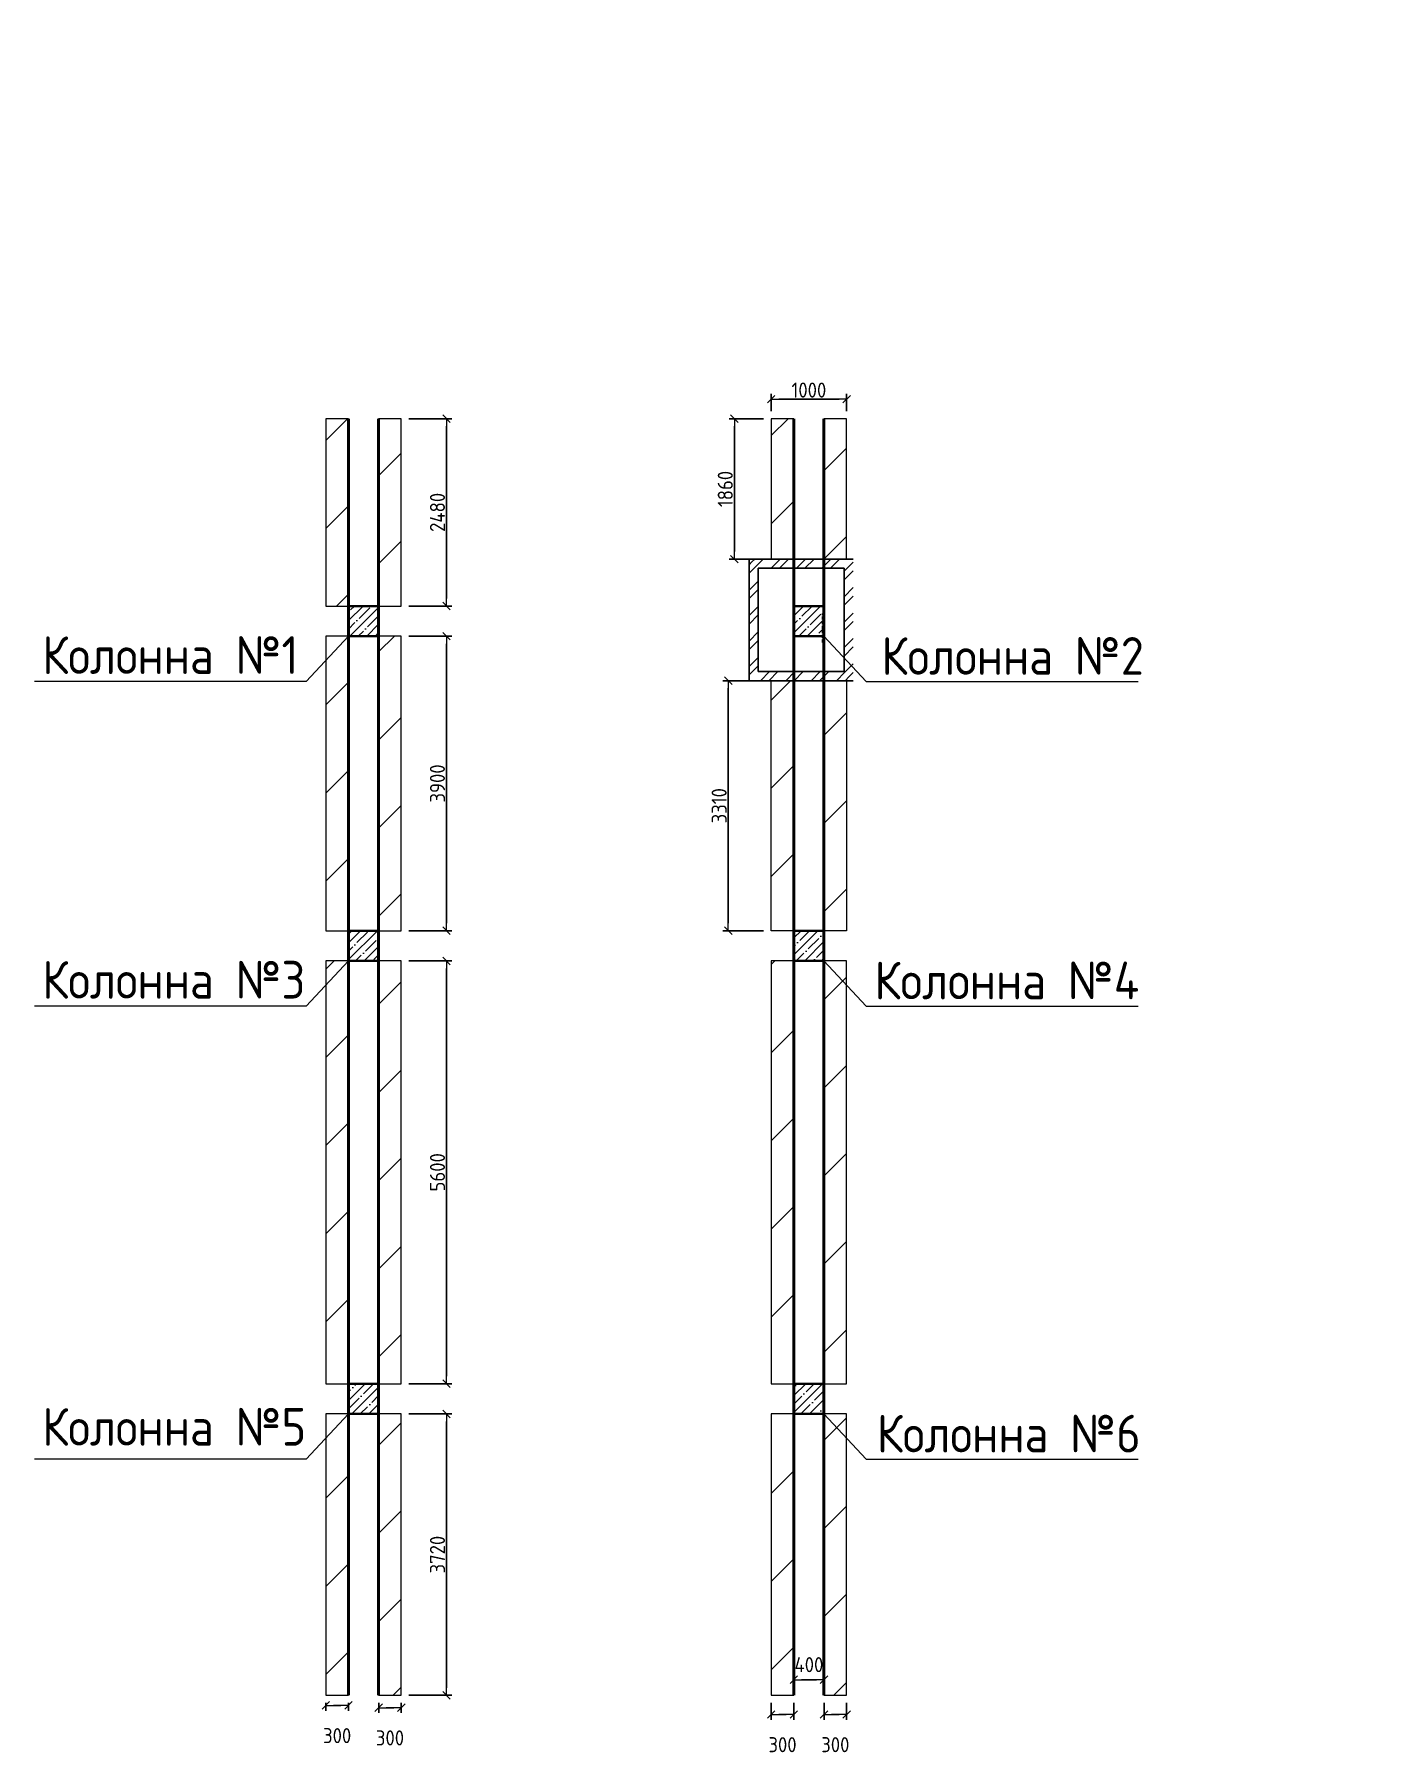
# Model space of a CAD drawing. Header units: millimetres. Extents: x 470010 to 1231400, y -134005 to 421770.
# Drawn here: x 470010 to 487673, y -26851 to -4070 of the extents above; entities that cross this region are included whole.
import ezdxf

# ---------------------------------------------------------------- set-up
doc = ezdxf.new("R2010")
doc.units = ezdxf.units.MM
doc.linetypes.add('HIDDEN2', pattern=[4.7625, 3.175, -1.5875])
doc.layers.get('Defpoints').update_dxf_attribs({"color": 140})
for name, color, linetype, lineweight in [('АР_Колонны', 70, 'Continuous', 30), ('АР_Стены ЖБ', 7, 'Continuous', 35), ('АР_Стены кирпич', 32, 'Continuous', 20), ('АР_Стены ПЕНОблок', 52, 'Continuous', 20), ('АР_Штриховка', 8, 'Continuous', 0), ('основной', 250, 'Continuous', 15), ('осново', 7, 'Continuous', 30), ('Потолок штриховка', 200, 'Continuous', 15), ('Размеры', 7, 'Continuous', 15)]:
    doc.layers.add(name, color=color, linetype=linetype, lineweight=lineweight)
doc.layers.add('КР_Балки-0.5', color=60, linetype='Continuous', lineweight=50, plot=False)
doc.styles.add('СПДС', font='isocpeur.ttf', dxfattribs={"width": 0.9})
doc.dimstyles.new('Размера А3', dxfattribs={"dimtxt": 200, "dimasz": 100, "dimexe": 70, "dimexo": 100, "dimgap": 20, "dimtad": 1, "dimdec": 0, "dimrnd": 10, "dimzin": 0, "dimdsep": 46, "dimtxsty": 'СПДС', "dimblk": 'ARROWHEAD_6', "dimcen": 1, "dimclrd": 256, "dimclre": 256, "dimclrt": 256, "dimazin": 0, "dimtfac": 1, "dimtdec": 0, "dimtmove": 2, "dimatfit": 3, "dimfxl": 1, "dimtolj": 1, "dimtzin": 0, "dimarcsym": 0})
pattern_1 = [(45, (456049.42, -95140), (-168.3798, 168.3798), []), (45, (456161.68, -95140), (-168.3798, 168.3798), [])]
pattern_2 = [(45, (456070.6, -95040), (-112.2532, 112.2532), []), (45, (456182.85, -95040), (-112.2532, 112.2532), [198.4375, -39.6875, 0, -39.6875])]

# ---------------------------------------------------------------- blocks, each defined once
blk = doc.blocks.new('ARROWHEAD_6')
at = {"color": 0, "linetype": 'Continuous'}
for p, q in [((0, 0), (-1, 0)), ((-0.5, -0.5), (0.5, 0.5))]:
    blk.add_line(p, q, dxfattribs=at)
blk = doc.blocks.new('*D364')
at = {"layer": 'Defpoints', "color": 0, "transparency": 16777216}
for p in [(474871, -9160), (475470, -9160), (474871, -11640)]:
    blk.add_point(p, dxfattribs=at)
at = {"layer": 'Размеры', "lineweight": -2, "transparency": 16777216}
for p, q in [((474971, -9160), (475540, -9160)), ((475470, -11540), (475470, -9260)), ((474971, -11640), (475540, -11640))]:
    blk.add_line(p, q, dxfattribs=at)
at = {"layer": 'Размеры', "lineweight": -2, "transparency": 16777216, "xscale": 100, "yscale": 100, "zscale": 100}
for p, rotation in [((475470, -9160), 90), ((475470, -11640), 270)]:
    blk.add_blockref('ARROWHEAD_6', p, dxfattribs=dict(at, rotation=rotation))
at = {"layer": 'Размеры', "transparency": 16777216, "insert": (475350, -10400), "char_height": 200, "attachment_point": 5, "rotation": 90, "style": 'СПДС'}
blk.add_mtext('\\A1;2480', dxfattribs=at)
blk = doc.blocks.new('*D365')
at = {"layer": 'Defpoints', "color": 0, "transparency": 16777216}
for p in [(474871, -12040), (475470, -12040), (474871, -15940)]:
    blk.add_point(p, dxfattribs=at)
at = {"layer": 'Размеры', "lineweight": -2, "transparency": 16777216}
for p, q in [((474971, -12040), (475540, -12040)), ((475470, -15840), (475470, -12140)), ((474971, -15940), (475540, -15940))]:
    blk.add_line(p, q, dxfattribs=at)
at = {"layer": 'Размеры', "lineweight": -2, "transparency": 16777216, "xscale": 100, "yscale": 100, "zscale": 100}
for p, rotation in [((475470, -12040), 90), ((475470, -15940), 270)]:
    blk.add_blockref('ARROWHEAD_6', p, dxfattribs=dict(at, rotation=rotation))
at = {"layer": 'Размеры', "transparency": 16777216, "insert": (475350, -13990), "char_height": 200, "attachment_point": 5, "rotation": 90, "style": 'СПДС'}
blk.add_mtext('\\A1;3900', dxfattribs=at)
blk = doc.blocks.new('*D366')
at = {"layer": 'Defpoints', "color": 0, "transparency": 16777216}
for p in [(474871, -16340), (475470, -16340), (474871, -21940)]:
    blk.add_point(p, dxfattribs=at)
at = {"layer": 'Размеры', "lineweight": -2, "transparency": 16777216}
for p, q in [((474971, -16340), (475540, -16340)), ((475470, -21840), (475470, -16440)), ((474971, -21940), (475540, -21940))]:
    blk.add_line(p, q, dxfattribs=at)
at = {"layer": 'Размеры', "lineweight": -2, "transparency": 16777216, "xscale": 100, "yscale": 100, "zscale": 100}
for p, rotation in [((475470, -16340), 90), ((475470, -21940), 270)]:
    blk.add_blockref('ARROWHEAD_6', p, dxfattribs=dict(at, rotation=rotation))
at = {"layer": 'Размеры', "transparency": 16777216, "insert": (475350, -19140), "char_height": 200, "attachment_point": 5, "rotation": 90, "style": 'СПДС'}
blk.add_mtext('\\A1;5600', dxfattribs=at)
blk = doc.blocks.new('*D367')
at = {"layer": 'Defpoints', "color": 0, "transparency": 16777216}
for p in [(474871, -22340), (475470, -22340), (474871, -26065)]:
    blk.add_point(p, dxfattribs=at)
at = {"layer": 'Размеры', "lineweight": -2, "transparency": 16777216}
for p, q in [((474971, -22340), (475540, -22340)), ((475470, -25965), (475470, -22440)), ((474971, -26065), (475540, -26065))]:
    blk.add_line(p, q, dxfattribs=at)
at = {"layer": 'Размеры', "lineweight": -2, "transparency": 16777216, "xscale": 100, "yscale": 100, "zscale": 100}
for p, rotation in [((475470, -22340), 90), ((475470, -26065), 270)]:
    blk.add_blockref('ARROWHEAD_6', p, dxfattribs=dict(at, rotation=rotation))
at = {"layer": 'Размеры', "transparency": 16777216, "insert": (475350, -24203), "char_height": 200, "attachment_point": 5, "rotation": 90, "style": 'СПДС'}
blk.add_mtext('\\A1;3720', dxfattribs=at)
blk = doc.blocks.new('*D368')
at = {"layer": 'Defpoints', "color": 0, "transparency": 16777216}
for p in [(473871, -26065), (474171, -26065), (474171, -26200)]:
    blk.add_point(p, dxfattribs=at)
at = {"layer": 'Размеры', "lineweight": -2, "transparency": 16777216}
for p, q in [((473871, -26165), (473871, -26270)), ((474171, -26165), (474171, -26270)), ((473971, -26200), (474071, -26200))]:
    blk.add_line(p, q, dxfattribs=at)
at = {"layer": 'Размеры', "lineweight": -2, "transparency": 16777216, "xscale": 100, "yscale": 100, "zscale": 100, "rotation": 180}
blk.add_blockref('ARROWHEAD_6', (473871, -26200), dxfattribs=at)
at = {"layer": 'Размеры', "lineweight": -2, "transparency": 16777216, "xscale": 100, "yscale": 100, "zscale": 100}
blk.add_blockref('ARROWHEAD_6', (474171, -26200), dxfattribs=at)
at = {"layer": 'Размеры', "transparency": 16777216, "insert": (474021, -26600), "char_height": 200, "attachment_point": 5, "style": 'СПДС'}
blk.add_mtext('\\A1;300', dxfattribs=at)
blk = doc.blocks.new('*D369')
at = {"layer": 'Defpoints', "color": 0, "transparency": 16777216}
for p in [(474571, -26065), (474871, -26065), (474871, -26230)]:
    blk.add_point(p, dxfattribs=at)
at = {"layer": 'Размеры', "lineweight": -2, "transparency": 16777216}
for p, q in [((474571, -26165), (474571, -26300)), ((474871, -26165), (474871, -26300)), ((474671, -26230), (474771, -26230))]:
    blk.add_line(p, q, dxfattribs=at)
at = {"layer": 'Размеры', "lineweight": -2, "transparency": 16777216, "xscale": 100, "yscale": 100, "zscale": 100, "rotation": 180}
blk.add_blockref('ARROWHEAD_6', (474571, -26230), dxfattribs=at)
at = {"layer": 'Размеры', "lineweight": -2, "transparency": 16777216, "xscale": 100, "yscale": 100, "zscale": 100}
blk.add_blockref('ARROWHEAD_6', (474871, -26230), dxfattribs=at)
at = {"layer": 'Размеры', "transparency": 16777216, "insert": (474721, -26630), "char_height": 200, "attachment_point": 5, "style": 'СПДС'}
blk.add_mtext('\\A1;300', dxfattribs=at)
blk = doc.blocks.new('*D370')
at = {"layer": 'Defpoints', "color": 0, "transparency": 16777216}
for p in [(479771, -26065), (480071, -26065), (480071, -26320)]:
    blk.add_point(p, dxfattribs=at)
at = {"layer": 'Размеры', "lineweight": -2, "transparency": 16777216}
for p, q in [((479771, -26165), (479771, -26390)), ((480071, -26165), (480071, -26390)), ((479871, -26320), (479971, -26320))]:
    blk.add_line(p, q, dxfattribs=at)
at = {"layer": 'Размеры', "lineweight": -2, "transparency": 16777216, "xscale": 100, "yscale": 100, "zscale": 100, "rotation": 180}
blk.add_blockref('ARROWHEAD_6', (479771, -26320), dxfattribs=at)
at = {"layer": 'Размеры', "lineweight": -2, "transparency": 16777216, "xscale": 100, "yscale": 100, "zscale": 100}
blk.add_blockref('ARROWHEAD_6', (480071, -26320), dxfattribs=at)
at = {"layer": 'Размеры', "transparency": 16777216, "insert": (479921, -26720), "char_height": 200, "attachment_point": 5, "style": 'СПДС'}
blk.add_mtext('\\A1;300', dxfattribs=at)
blk = doc.blocks.new('*D371')
at = {"layer": 'Defpoints', "color": 0, "transparency": 16777216}
for p in [(480471, -25860), (480071, -26065), (480471, -26065)]:
    blk.add_point(p, dxfattribs=at)
at = {"layer": 'Размеры', "lineweight": -2, "transparency": 16777216}
for p, q in [((480071, -25965), (480071, -25790)), ((480171, -25860), (480371, -25860)), ((480471, -25965), (480471, -25790))]:
    blk.add_line(p, q, dxfattribs=at)
at = {"layer": 'Размеры', "lineweight": -2, "transparency": 16777216, "xscale": 100, "yscale": 100, "zscale": 100, "rotation": 180}
blk.add_blockref('ARROWHEAD_6', (480071, -25860), dxfattribs=at)
at = {"layer": 'Размеры', "lineweight": -2, "transparency": 16777216, "xscale": 100, "yscale": 100, "zscale": 100}
blk.add_blockref('ARROWHEAD_6', (480471, -25860), dxfattribs=at)
at = {"layer": 'Размеры', "transparency": 16777216, "insert": (480271, -25660), "char_height": 200, "attachment_point": 5, "style": 'СПДС'}
blk.add_mtext('\\A1;400', dxfattribs=at)
blk = doc.blocks.new('*D372')
at = {"layer": 'Defpoints', "color": 0, "transparency": 16777216}
for p in [(480471, -26065), (480771, -26065), (480771, -26320)]:
    blk.add_point(p, dxfattribs=at)
at = {"layer": 'Размеры', "lineweight": -2, "transparency": 16777216}
for p, q in [((480471, -26165), (480471, -26390)), ((480771, -26165), (480771, -26390)), ((480571, -26320), (480671, -26320))]:
    blk.add_line(p, q, dxfattribs=at)
at = {"layer": 'Размеры', "lineweight": -2, "transparency": 16777216, "xscale": 100, "yscale": 100, "zscale": 100, "rotation": 180}
blk.add_blockref('ARROWHEAD_6', (480471, -26320), dxfattribs=at)
at = {"layer": 'Размеры', "lineweight": -2, "transparency": 16777216, "xscale": 100, "yscale": 100, "zscale": 100}
blk.add_blockref('ARROWHEAD_6', (480771, -26320), dxfattribs=at)
at = {"layer": 'Размеры', "transparency": 16777216, "insert": (480621, -26720), "char_height": 200, "attachment_point": 5, "style": 'СПДС'}
blk.add_mtext('\\A1;300', dxfattribs=at)
blk = doc.blocks.new('*D373')
at = {"layer": 'Defpoints', "color": 0, "transparency": 16777216}
for p in [(474871, -9160), (475470, -9160), (474871, -11640)]:
    blk.add_point(p, dxfattribs=at)
at = {"layer": 'Размеры', "lineweight": -2, "transparency": 16777216}
for p, q in [((474971, -9160), (475540, -9160)), ((475470, -11540), (475470, -9260)), ((474971, -11640), (475540, -11640))]:
    blk.add_line(p, q, dxfattribs=at)
at = {"layer": 'Размеры', "lineweight": -2, "transparency": 16777216, "xscale": 100, "yscale": 100, "zscale": 100}
for p, rotation in [((475470, -9160), 90), ((475470, -11640), 270)]:
    blk.add_blockref('ARROWHEAD_6', p, dxfattribs=dict(at, rotation=rotation))
at = {"layer": 'Размеры', "transparency": 16777216, "insert": (475350, -10400), "char_height": 200, "attachment_point": 5, "rotation": 90, "style": 'СПДС'}
blk.add_mtext('\\A1;2480', dxfattribs=at)
blk = doc.blocks.new('*D374')
at = {"layer": 'Defpoints', "color": 0, "transparency": 16777216}
for p in [(474871, -12040), (475470, -12040), (474871, -15940)]:
    blk.add_point(p, dxfattribs=at)
at = {"layer": 'Размеры', "lineweight": -2, "transparency": 16777216}
for p, q in [((474971, -12040), (475540, -12040)), ((475470, -15840), (475470, -12140)), ((474971, -15940), (475540, -15940))]:
    blk.add_line(p, q, dxfattribs=at)
at = {"layer": 'Размеры', "lineweight": -2, "transparency": 16777216, "xscale": 100, "yscale": 100, "zscale": 100}
for p, rotation in [((475470, -12040), 90), ((475470, -15940), 270)]:
    blk.add_blockref('ARROWHEAD_6', p, dxfattribs=dict(at, rotation=rotation))
at = {"layer": 'Размеры', "transparency": 16777216, "insert": (475350, -13990), "char_height": 200, "attachment_point": 5, "rotation": 90, "style": 'СПДС'}
blk.add_mtext('\\A1;3900', dxfattribs=at)
blk = doc.blocks.new('*D375')
at = {"layer": 'Defpoints', "color": 0, "transparency": 16777216}
for p in [(474871, -16340), (475470, -16340), (474871, -21940)]:
    blk.add_point(p, dxfattribs=at)
at = {"layer": 'Размеры', "lineweight": -2, "transparency": 16777216}
for p, q in [((474971, -16340), (475540, -16340)), ((475470, -21840), (475470, -16440)), ((474971, -21940), (475540, -21940))]:
    blk.add_line(p, q, dxfattribs=at)
at = {"layer": 'Размеры', "lineweight": -2, "transparency": 16777216, "xscale": 100, "yscale": 100, "zscale": 100}
for p, rotation in [((475470, -16340), 90), ((475470, -21940), 270)]:
    blk.add_blockref('ARROWHEAD_6', p, dxfattribs=dict(at, rotation=rotation))
at = {"layer": 'Размеры', "transparency": 16777216, "insert": (475350, -19140), "char_height": 200, "attachment_point": 5, "rotation": 90, "style": 'СПДС'}
blk.add_mtext('\\A1;5600', dxfattribs=at)
blk = doc.blocks.new('*D351')
at = {"layer": 'Defpoints', "color": 0, "transparency": 16777216}
for p in [(474871, -22340), (475470, -22340), (474871, -26065)]:
    blk.add_point(p, dxfattribs=at)
at = {"layer": 'Размеры', "lineweight": -2, "transparency": 16777216}
for p, q in [((474971, -22340), (475540, -22340)), ((475470, -25965), (475470, -22440)), ((474971, -26065), (475540, -26065))]:
    blk.add_line(p, q, dxfattribs=at)
at = {"layer": 'Размеры', "lineweight": -2, "transparency": 16777216, "xscale": 100, "yscale": 100, "zscale": 100}
for p, rotation in [((475470, -22340), 90), ((475470, -26065), 270)]:
    blk.add_blockref('ARROWHEAD_6', p, dxfattribs=dict(at, rotation=rotation))
at = {"layer": 'Размеры', "transparency": 16777216, "insert": (475350, -24203), "char_height": 200, "attachment_point": 5, "rotation": 90, "style": 'СПДС'}
blk.add_mtext('\\A1;3720', dxfattribs=at)
blk = doc.blocks.new('*D358')
at = {"layer": 'Defpoints', "color": 0, "transparency": 16777216}
for p in [(479283, -9160), (479771, -9160), (479771, -11020)]:
    blk.add_point(p, dxfattribs=at)
at = {"layer": 'Размеры', "lineweight": -2, "transparency": 16777216}
for p, q in [((479671, -9160), (479213, -9160)), ((479283, -10920), (479283, -9260)), ((479671, -11020), (479213, -11020))]:
    blk.add_line(p, q, dxfattribs=at)
at = {"layer": 'Размеры', "lineweight": -2, "transparency": 16777216, "xscale": 100, "yscale": 100, "zscale": 100}
for p, rotation in [((479283, -9160), 90), ((479283, -11020), 270)]:
    blk.add_blockref('ARROWHEAD_6', p, dxfattribs=dict(at, rotation=rotation))
at = {"layer": 'Размеры', "transparency": 16777216, "insert": (479163, -10090), "char_height": 200, "attachment_point": 5, "rotation": 90, "style": 'СПДС'}
blk.add_mtext('\\A1;1860', dxfattribs=at)
blk = doc.blocks.new('*D359')
at = {"layer": 'Defpoints', "color": 0, "transparency": 16777216}
for p in [(480771, -8901), (479771, -9160), (480771, -9160)]:
    blk.add_point(p, dxfattribs=at)
at = {"layer": 'Размеры', "lineweight": -2, "transparency": 16777216}
for p, q in [((479771, -9060), (479771, -8831)), ((480771, -9060), (480771, -8831)), ((479871, -8901), (480671, -8901))]:
    blk.add_line(p, q, dxfattribs=at)
at = {"layer": 'Размеры', "lineweight": -2, "transparency": 16777216, "xscale": 100, "yscale": 100, "zscale": 100, "rotation": 180}
blk.add_blockref('ARROWHEAD_6', (479771, -8901), dxfattribs=at)
at = {"layer": 'Размеры', "lineweight": -2, "transparency": 16777216, "xscale": 100, "yscale": 100, "zscale": 100}
blk.add_blockref('ARROWHEAD_6', (480771, -8901), dxfattribs=at)
at = {"layer": 'Размеры', "transparency": 16777216, "insert": (480271, -8781), "char_height": 200, "attachment_point": 5, "style": 'СПДС'}
blk.add_mtext('\\A1;1000', dxfattribs=at)
blk = doc.blocks.new('*D360')
at = {"layer": 'Defpoints', "color": 0, "transparency": 16777216}
for p in [(479202, -12629), (479771, -12629), (479771, -15940)]:
    blk.add_point(p, dxfattribs=at)
at = {"layer": 'Размеры', "lineweight": -2, "transparency": 16777216}
for p, q in [((479671, -12629), (479132, -12629)), ((479202, -15840), (479202, -12729)), ((479671, -15940), (479132, -15940))]:
    blk.add_line(p, q, dxfattribs=at)
at = {"layer": 'Размеры', "lineweight": -2, "transparency": 16777216, "xscale": 100, "yscale": 100, "zscale": 100}
for p, rotation in [((479202, -12629), 90), ((479202, -15940), 270)]:
    blk.add_blockref('ARROWHEAD_6', p, dxfattribs=dict(at, rotation=rotation))
at = {"layer": 'Размеры', "transparency": 16777216, "insert": (479082, -14285), "char_height": 200, "attachment_point": 5, "rotation": 90, "style": 'СПДС'}
blk.add_mtext('\\A1;3310', dxfattribs=at)
blk = doc.blocks.new('*D361')
at = {"layer": 'Defpoints', "color": 0, "transparency": 16777216}
for p in [(479283, -9160), (479771, -9160), (479771, -11020)]:
    blk.add_point(p, dxfattribs=at)
at = {"layer": 'Размеры', "lineweight": -2, "transparency": 16777216}
for p, q in [((479671, -9160), (479213, -9160)), ((479283, -10920), (479283, -9260)), ((479671, -11020), (479213, -11020))]:
    blk.add_line(p, q, dxfattribs=at)
at = {"layer": 'Размеры', "lineweight": -2, "transparency": 16777216, "xscale": 100, "yscale": 100, "zscale": 100}
for p, rotation in [((479283, -9160), 90), ((479283, -11020), 270)]:
    blk.add_blockref('ARROWHEAD_6', p, dxfattribs=dict(at, rotation=rotation))
at = {"layer": 'Размеры', "transparency": 16777216, "insert": (479163, -10090), "char_height": 200, "attachment_point": 5, "rotation": 90, "style": 'СПДС'}
blk.add_mtext('\\A1;1860', dxfattribs=at)
blk = doc.blocks.new('*D362')
at = {"layer": 'Defpoints', "color": 0, "transparency": 16777216}
for p in [(480771, -8901), (479771, -9160), (480771, -9160)]:
    blk.add_point(p, dxfattribs=at)
at = {"layer": 'Размеры', "lineweight": -2, "transparency": 16777216}
for p, q in [((479771, -9060), (479771, -8831)), ((480771, -9060), (480771, -8831)), ((479871, -8901), (480671, -8901))]:
    blk.add_line(p, q, dxfattribs=at)
at = {"layer": 'Размеры', "lineweight": -2, "transparency": 16777216, "xscale": 100, "yscale": 100, "zscale": 100, "rotation": 180}
blk.add_blockref('ARROWHEAD_6', (479771, -8901), dxfattribs=at)
at = {"layer": 'Размеры', "lineweight": -2, "transparency": 16777216, "xscale": 100, "yscale": 100, "zscale": 100}
blk.add_blockref('ARROWHEAD_6', (480771, -8901), dxfattribs=at)
at = {"layer": 'Размеры', "transparency": 16777216, "insert": (480271, -8781), "char_height": 200, "attachment_point": 5, "style": 'СПДС'}
blk.add_mtext('\\A1;1000', dxfattribs=at)
blk = doc.blocks.new('*D363')
at = {"layer": 'Defpoints', "color": 0, "transparency": 16777216}
for p in [(479202, -12629), (479771, -12629), (479771, -15940)]:
    blk.add_point(p, dxfattribs=at)
at = {"layer": 'Размеры', "lineweight": -2, "transparency": 16777216}
for p, q in [((479671, -12629), (479132, -12629)), ((479202, -15840), (479202, -12729)), ((479671, -15940), (479132, -15940))]:
    blk.add_line(p, q, dxfattribs=at)
at = {"layer": 'Размеры', "lineweight": -2, "transparency": 16777216, "xscale": 100, "yscale": 100, "zscale": 100}
for p, rotation in [((479202, -12629), 90), ((479202, -15940), 270)]:
    blk.add_blockref('ARROWHEAD_6', p, dxfattribs=dict(at, rotation=rotation))
at = {"layer": 'Размеры', "transparency": 16777216, "insert": (479082, -14285), "char_height": 200, "attachment_point": 5, "rotation": 90, "style": 'СПДС'}
blk.add_mtext('\\A1;3310', dxfattribs=at)

msp = doc.modelspace()

# ---------------------------------------------------------------- hatches: boundary and pattern name
at = {"layer": 'АР_Штриховка', "linetype": 'Continuous', "lineweight": 0, "true_color": 0x000000}
h = msp.add_hatch(dxfattribs=at)
h.set_pattern_fill('ANSI32', color=18, scale=25, style=0)
h.set_pattern_definition([(45, (456049.42, -95140), (-168.3798, 168.3798), []), (45, (456161.68, -95140), (-168.3798, 168.3798), [])])
h.paths.add_polyline_path([(479479.424, -11020), (479599.424, -11140), (480739.424, -11140), (480859.424, -11020)], flags=0)
h = msp.add_hatch(dxfattribs=at)
h.set_pattern_fill('ANSI32', color=18, scale=25, style=0)
h.set_pattern_definition([(45, (456049.42, -95140), (-168.3798, 168.3798), []), (45, (456161.68, -95140), (-168.3798, 168.3798), [])])
h.paths.add_polyline_path([(479479.424, -12629.127), (479599.424, -12509.127), (479599.424, -11140), (479479.424, -11020)], flags=0)
h = msp.add_hatch(dxfattribs=at)
h.set_pattern_fill('ANSI32', color=18, scale=25, angle=-360, style=0)
h.set_pattern_definition(pattern_1)
h.paths.add_polyline_path([(480859.424, -11020), (480739.424, -11140), (480739.424, -12509.127), (480859.424, -12629.127)], flags=0)
at = {"layer": 'АР_Штриховка', "linetype": 'Continuous', "lineweight": 5, "true_color": 0x000000}
h = msp.add_hatch(dxfattribs=at)
h.set_pattern_fill('ANSI35', color=18, scale=25, style=0)
h.set_pattern_definition(pattern_2)
h.paths.add_polyline_path([(474170.601, -12040.002), (474570.601, -12040.002), (474570.601, -11640.002), (474170.601, -11640.002)], flags=0)
h = msp.add_hatch(dxfattribs=at)
h.set_pattern_fill('ANSI35', color=18, scale=25, style=0)
h.set_pattern_definition(pattern_2)
h.paths.add_polyline_path([(480070.601, -12040.002), (480470.601, -12040.002), (480470.601, -11640.002), (480070.601, -11640.002)], flags=0)
at = {"layer": 'АР_Штриховка', "linetype": 'Continuous', "lineweight": 0, "true_color": 0x000000}
h = msp.add_hatch(dxfattribs=at)
h.set_pattern_fill('ANSI32', color=18, scale=25, angle=360, style=0)
h.set_pattern_definition(pattern_1)
h.paths.add_polyline_path([(480859.424, -12629.127), (480739.424, -12509.127), (479599.424, -12509.127), (479479.424, -12629.127)], flags=0)
at = {"layer": 'АР_Штриховка', "linetype": 'Continuous', "lineweight": 5, "true_color": 0x000000}
h = msp.add_hatch(dxfattribs=at)
h.set_pattern_fill('ANSI35', color=18, scale=25, style=0)
h.set_pattern_definition(pattern_2)
h.paths.add_polyline_path([(474170.601, -16340.002), (474570.601, -16340.002), (474570.601, -15940.002), (474170.601, -15940.002)], flags=0)
h = msp.add_hatch(dxfattribs=at)
h.set_pattern_fill('ANSI35', color=18, scale=25, style=0)
h.set_pattern_definition(pattern_2)
h.paths.add_polyline_path([(480070.601, -16340.002), (480470.601, -16340.002), (480470.601, -15940.002), (480070.601, -15940.002)], flags=0)
h = msp.add_hatch(dxfattribs=at)
h.set_pattern_fill('ANSI35', color=18, scale=25, style=0)
h.set_pattern_definition(pattern_2)
h.paths.add_polyline_path([(474170.601, -22340.002), (474570.601, -22340.002), (474570.601, -21940.002), (474170.601, -21940.002)], flags=0)
h = msp.add_hatch(dxfattribs=at)
h.set_pattern_fill('ANSI35', color=18, scale=25, style=0)
h.set_pattern_definition(pattern_2)
h.paths.add_polyline_path([(480070.601, -22340.002), (480470.601, -22340.002), (480470.601, -21940.002), (480070.601, -21940.002)], flags=0)
at = {"layer": 'Потолок штриховка'}
h = msp.add_hatch(dxfattribs=at)
h.set_pattern_fill('ANSI31', color=256, scale=260)
h.paths.add_polyline_path([(522120, -4070.007), (518900, -4070.007), (518350, -4070.007), (513040, -4070.007), (512490, -4070.007), (507330, -4070.007), (506800, -4070.007), (501040, -4070.007), (500510, -4070.007), (494570, -4070.007), (494570, -5780.007), (494870, -5780.007), (500530, -5780.007), (500530, -5880.007), (501040, -5780.007), (506800, -5780.007), (507330, -5780.007), (507330, -6220.007), (507320, -6335.007), (507320, -6220.007), (507250, -6220.007), (507250, -12110.007), (507380, -12110.007), (507380, -12540.007), (507333.884, -12539.862), (507333.884, -18109.862), (507340, -18110.007), (507340, -18540.007), (507343.166, -18539.848), (507343.166, -24129.848), (507320, -24130.007), (507320, -24060.007), (507470, -24060.007), (507470, -24210.007), (507350, -24210.007), (507350, -24560.007), (507349.073, -24559.839), (507349.073, -25759.839), (507620, -25760.007), (507620, -25460), (507820, -25460), (507820, -25760.007), (512610, -25760.007), (512610, -25560.007), (512641.177, -8655.007), (511270, -8655.007), (511270, -8405.007), (512550, -8405.007), (512550, -7160.007), (518450, -7160.007), (518900, -7160.007), (518900, -8430.007), (521940, -8430.007), (521940, -7590.007), (521810, -7590.007), (521810, -7140.007), (522120, -7140.007)])
h.paths.add_polyline_path([(507920, -6635.007), (507920, -7535.007), (507320, -7535.007), (507320, -6635.007)], flags=16)
h.paths.add_polyline_path([(507920, -7735.007), (507920, -8635.007), (507320, -8635.007), (507320, -7735.007)], flags=16)
h.paths.add_polyline_path([(507920, -17375.007), (507320, -17375.007), (507320, -16475.007), (507920, -16475.007)], flags=16)
h.paths.add_polyline_path([(512190, -24055.007), (511330.716, -24055.007), (511450.716, -23935.007), (512070, -23935.007), (512070, -23035.007), (512070, -21968.685), (512190, -21848.685)], flags=16)
h.paths.add_polyline_path([(507820, -24660.003), (507820, -25060.003), (507620, -25060.003), (507620, -24660.003)], flags=16)
h.paths.add_polyline_path([(518541.177, -12124.134), (517950, -12124.134), (517950, -10515.007), (518541.177, -10515.007), (518541.177, -8655.007), (513041.177, -8655.007), (513041.177, -8735.007), (513920, -8735.007), (513920, -9635.007), (513041.177, -9635.007), (513041.177, -11135.009), (513041.177, -11135.009), (513041.177, -11535.009), (513041.177, -15435.009), (513041.177, -15435.009), (513041.177, -15835.009), (513041.177, -21435.009), (513041.178, -21435.009), (513041.178, -21515.009), (513041.177, -25560.007), (513060, -25560.007), (513060, -25760.007), (518520, -25760.007), (518520, -25560.007), (518541.177, -25560.007)], flags=17)
h.paths.add_polyline_path([(521940, -11655.007), (521810, -11655.007), (521810, -11125.007), (521940, -11125.007), (521940, -8655.007), (518941.177, -8655.007), (518941.177, -10515.007), (519330, -10515.007), (519330, -12124.134), (518941.177, -12124.134), (518941.177, -15435.009), (518941.177, -15435.009), (518941.177, -15835.009), (518941.177, -21435.009), (518941.177, -21435.009), (518941.177, -21835.009), (518941.177, -25560.007), (518970, -25560.007), (518970, -25760.007), (521920, -25760.007), (521920, -25560.007), (522030, -25560.007), (522030, -23060.007), (519800, -23060.007), (519800, -21240.007), (519800, -17820.007), (519820, -17725.007), (520400, -17725.007), (520400, -16520.007), (521940, -16520.007), (521940, -15905.007), (521810, -15905.007), (521810, -15475.007), (521940, -15475.007), (521940, -15235.007), (521420, -15235.007), (521420, -14335.007), (521940, -14335.007)], flags=17)
h.paths.add_polyline_path([(518941.177, -21835.009), (518541.177, -21835.009), (518541.177, -25560.007), (518941.177, -25560.007)], flags=17)
h.paths.add_polyline_path([(518941.177, -15835.009), (518541.177, -15835.009), (518541.177, -21435.009), (518941.177, -21435.009)], flags=17)
h.paths.add_polyline_path([(513041.177, -15835.009), (512641.177, -15835.009), (512641.177, -21435.009), (513041.177, -21435.009)], flags=17)
h.paths.add_polyline_path([(513041.177, -21835.009), (512641.177, -21835.009), (512641.177, -25560.007), (513041.177, -25560.007)], flags=17)
h.paths.add_polyline_path([(513041.177, -11535.009), (512641.177, -11535.009), (512641.177, -15435.009), (513041.177, -15435.009)], flags=17)
h.paths.add_polyline_path([(518941.177, -12124.134), (518541.177, -12124.134), (518541.177, -15435.009), (518941.177, -15435.009)], flags=17)
h.paths.add_polyline_path([(518941.177, -8655.007), (518541.177, -8655.007), (518541.177, -10515.007), (518941.177, -10515.007)], flags=17)
h.paths.add_polyline_path([(513041.177, -9635.007), (513020, -9635.007), (513020, -8735.007), (513041.177, -8735.007), (513041.177, -8655.007), (512641.177, -8655.007), (512641.177, -11135.009), (513041.177, -11135.009)], flags=17)
h.paths.add_polyline_path([(480470.601, -26065.002), (480770.601, -26065.002), (480770.601, -22340.002), (480470.601, -22340.002)])
h.paths.add_polyline_path([(480470.601, -21940.002), (480770.601, -21940.002), (480770.601, -16340.002), (480470.601, -16340.002)])
h.paths.add_polyline_path([(480470.601, -12629.127), (480770.601, -12629.127), (480770.601, -15940.002), (480470.601, -15940.002)])
h.paths.add_polyline_path([(480470.601, -11020), (480770.601, -11020), (480770.601, -9160), (480470.601, -9160)])
h.paths.add_polyline_path([(479770.601, -11020), (480070.601, -11020), (480070.601, -9160), (479770.601, -9160)])
h.paths.add_polyline_path([(479770.601, -26065.002), (480070.601, -26065.002), (480070.601, -22340.002), (479770.601, -22340.002)])
h.paths.add_polyline_path([(479770.601, -21940.002), (480070.601, -21940.002), (480070.601, -16340.002), (479770.601, -16340.002)])
h.paths.add_polyline_path([(479770.601, -12629.127), (480070.601, -12629.127), (480070.601, -15940.002), (479770.601, -15940.002)])
h.paths.add_polyline_path([(474570.601, -21940.002), (474870.601, -21940.002), (474870.601, -16340.002), (474570.601, -16340.002)])
h.paths.add_polyline_path([(474570.601, -15940.002), (474870.601, -15940.002), (474870.601, -12040.002), (474570.601, -12040.002)])
h.paths.add_polyline_path([(474570.601, -11640.002), (474870.601, -11640.002), (474870.601, -9160), (474570.601, -9160)])
h.paths.add_polyline_path([(473870.601, -26065.002), (474170.601, -26065.002), (474170.601, -22340.002), (473870.601, -22340.002)])
h.paths.add_polyline_path([(473870.601, -21940.002), (474170.601, -21940.002), (474170.601, -16340.002), (473870.601, -16340.002)])
h.paths.add_polyline_path([(473870.601, -15940.002), (474170.601, -15940.002), (474170.601, -12040.002), (473870.601, -12040.002)])
h.paths.add_polyline_path([(473870.601, -11640.002), (474170.601, -11640.002), (474170.601, -9160), (473870.601, -9160)])
h.paths.add_polyline_path([(474570.601, -26065.002), (474870.601, -26065.002), (474870.601, -22340.002), (474570.601, -22340.002)])

# ---------------------------------------------------------------- linework, layer by layer
at = {"layer": 'АР_Колонны', "color": 18, "linetype": 'HIDDEN2', "lineweight": 25, "true_color": 0x000000}
for p, q in [((474170.601, -11640.002), (474570.601, -11640.002)), ((474170.601, -12040.002), (474170.601, -11640.002)), ((474570.601, -11640.002), (474570.601, -12040.002)), ((480070.601, -11640.002), (480470.601, -11640.002)), ((480070.601, -12040.002), (480070.601, -11640.002)), ((480449.424, -11740), (480449.424, -12140)), ((480470.601, -11640.002), (480470.601, -12040.002)), ((474570.601, -12040.002), (474170.601, -12040.002)), ((480470.601, -12040.002), (480070.601, -12040.002)), ((474170.601, -15940.002), (474570.601, -15940.002)), ((474170.601, -16340.002), (474170.601, -15940.002)), ((474570.601, -15940.002), (474570.601, -16340.002)), ((480070.601, -15940.002), (480470.601, -15940.002)), ((480070.601, -16340.002), (480070.601, -15940.002)), ((480470.601, -15940.002), (480470.601, -16340.002)), ((474570.601, -16340.002), (474170.601, -16340.002)), ((480470.601, -16340.002), (480070.601, -16340.002)), ((474170.601, -21940.002), (474570.601, -21940.002)), ((474170.601, -22340.002), (474170.601, -21940.002)), ((474570.601, -21940.002), (474570.601, -22340.002)), ((480070.601, -21940.002), (480470.601, -21940.002)), ((480070.601, -22340.002), (480070.601, -21940.002)), ((480470.601, -21940.002), (480470.601, -22340.002)), ((474570.601, -22340.002), (474170.601, -22340.002)), ((480470.601, -22340.002), (480070.601, -22340.002))]:
    msp.add_line(p, q, dxfattribs=at)
at = {"layer": 'АР_Колонны', "color": 18, "linetype": 'Continuous', "lineweight": 30, "true_color": 0x000000}
for p, q in [((474570.601, -11640.002), (474170.601, -11640.002)), ((474170.601, -11640.002), (474170.601, -12040.002)), ((474570.601, -12040.002), (474570.601, -11640.002)), ((480470.601, -11640.002), (480070.601, -11640.002)), ((480070.601, -11640.002), (480070.601, -12040.002)), ((480470.601, -12040.002), (480470.601, -11640.002)), ((474170.601, -12040.002), (474570.601, -12040.002)), ((480070.601, -12040.002), (480470.601, -12040.002)), ((474570.601, -15940.002), (474170.601, -15940.002)), ((474170.601, -15940.002), (474170.601, -16340.002)), ((474570.601, -16340.002), (474570.601, -15940.002)), ((480470.601, -15940.002), (480070.601, -15940.002)), ((480070.601, -15940.002), (480070.601, -16340.002)), ((480470.601, -16340.002), (480470.601, -15940.002)), ((474170.601, -16340.002), (474570.601, -16340.002)), ((480070.601, -16340.002), (480470.601, -16340.002)), ((474570.601, -21940.002), (474170.601, -21940.002)), ((474170.601, -21940.002), (474170.601, -22340.002)), ((474570.601, -22340.002), (474570.601, -21940.002)), ((480470.601, -21940.002), (480070.601, -21940.002)), ((480070.601, -21940.002), (480070.601, -22340.002)), ((480470.601, -22340.002), (480470.601, -21940.002)), ((474170.601, -22340.002), (474570.601, -22340.002)), ((480070.601, -22340.002), (480470.601, -22340.002))]:
    msp.add_line(p, q, dxfattribs=at)
at = {"layer": 'АР_Стены ЖБ', "color": 18, "linetype": 'Continuous', "lineweight": 40, "true_color": 0x000000}
for p, q in [((474570.601, -11640.002), (474170.601, -11640.002)), ((474170.601, -11640.002), (474170.601, -12040.002)), ((474570.601, -12040.002), (474570.601, -11640.002)), ((480470.601, -11640.002), (480070.601, -11640.002)), ((480070.601, -11640.002), (480070.601, -12040.002)), ((480470.601, -12040.002), (480470.601, -11640.002)), ((474170.601, -12040.002), (474570.601, -12040.002)), ((480070.601, -12040.002), (480470.601, -12040.002)), ((474570.601, -15940.002), (474170.601, -15940.002)), ((474170.601, -15940.002), (474170.601, -16340.002)), ((474570.601, -16340.002), (474570.601, -15940.002)), ((480470.601, -15940.002), (480070.601, -15940.002)), ((480070.601, -15940.002), (480070.601, -16340.002)), ((480470.601, -16340.002), (480470.601, -15940.002)), ((474170.601, -16340.002), (474570.601, -16340.002)), ((480070.601, -16340.002), (480470.601, -16340.002)), ((474570.601, -21940.002), (474170.601, -21940.002)), ((474170.601, -21940.002), (474170.601, -22340.002)), ((474570.601, -22340.002), (474570.601, -21940.002)), ((480470.601, -21940.002), (480070.601, -21940.002)), ((480070.601, -21940.002), (480070.601, -22340.002)), ((480470.601, -22340.002), (480470.601, -21940.002)), ((474170.601, -22340.002), (474570.601, -22340.002)), ((480070.601, -22340.002), (480470.601, -22340.002))]:
    msp.add_line(p, q, dxfattribs=at)
at = {"layer": 'АР_Стены кирпич', "color": 18, "linetype": 'Continuous', "lineweight": 25, "true_color": 0x000000}
for p, q in [((480859.424, -11020), (479479.424, -11020)), ((479479.424, -11020), (479479.424, -12629.127)), ((479599.424, -11140), (480739.424, -11140)), ((479599.424, -12509.127), (479599.424, -11140)), ((480739.424, -11140), (480739.424, -12509.127)), ((480739.424, -12509.127), (479599.424, -12509.127)), ((479479.424, -12629.127), (480859.424, -12629.127))]:
    msp.add_line(p, q, dxfattribs=at)
at = {"layer": 'АР_Стены ПЕНОблок', "color": 18, "linetype": 'Continuous', "lineweight": 20, "true_color": 0x000000}
for p, q in [((474570.602, -21940.002), (474570.602, -22020.002)), ((474570.602, -22260.002), (474570.602, -22340.002))]:
    msp.add_line(p, q, dxfattribs=at)
at = {"layer": 'КР_Балки-0.5', "color": 18, "ltscale": 200, "true_color": 0x000000}
for p, q in [((474170.601, -26065.002), (474170.601, -9160)), ((474170.601, -26065.002), (474170.601, -9160)), ((474570.601, -9160), (474570.601, -26065.002)), ((480070.601, -26065), (480070.601, -9160)), ((480070.601, -26065), (480070.601, -9160)), ((480470.601, -9160), (480470.601, -26065)), ((480470.601, -9160), (480470.601, -26065))]:
    msp.add_line(p, q, dxfattribs=at)
at = {"layer": 'основной', "lineweight": 15}
for points in [[(474170.601, -12040.002), (473610, -12640), (470010, -12640)], [(480470.601, -12040.002), (481031.203, -12640), (484631.203, -12640)], [(474170.601, -16340.002), (473610, -16940), (470010, -16940)], [(480470.601, -16340.002), (481031.203, -16940), (484631.203, -16940)], [(474170.601, -22340.002), (473610, -22940), (470010, -22940)], [(480470.601, -22340.002), (481031.203, -22940), (484631.203, -22940)]]:
    msp.add_lwpolyline(points, dxfattribs=at)
at = {"layer": 'Потолок штриховка'}
for points in [[(473870.601, -11640.002), (474170.601, -11640.002), (474170.601, -9160), (473870.601, -9160)], [(474570.601, -11640.002), (474870.601, -11640.002), (474870.601, -9160), (474570.601, -9160)], [(479770.601, -11020), (480070.601, -11020), (480070.601, -9160), (479770.601, -9160)], [(480470.601, -11020), (480770.601, -11020), (480770.601, -9160), (480470.601, -9160)], [(473870.601, -15940.002), (474170.601, -15940.002), (474170.601, -12040.002), (473870.601, -12040.002)], [(474570.601, -15940.002), (474870.601, -15940.002), (474870.601, -12040.002), (474570.601, -12040.002)], [(479770.601, -12629.127), (480070.601, -12629.127), (480070.601, -15940.002), (479770.601, -15940.002)], [(480470.601, -12629.127), (480770.601, -12629.127), (480770.601, -15940.002), (480470.601, -15940.002)], [(473870.601, -21940.002), (474170.601, -21940.002), (474170.601, -16340.002), (473870.601, -16340.002)], [(474570.601, -21940.002), (474870.601, -21940.002), (474870.601, -16340.002), (474570.601, -16340.002)], [(479770.601, -21940.002), (480070.601, -21940.002), (480070.601, -16340.002), (479770.601, -16340.002)], [(480470.601, -21940.002), (480770.601, -21940.002), (480770.601, -16340.002), (480470.601, -16340.002)], [(473870.601, -26065.002), (474170.601, -26065.002), (474170.601, -22340.002), (473870.601, -22340.002)], [(474570.601, -26065.002), (474870.601, -26065.002), (474870.601, -22340.002), (474570.601, -22340.002)], [(479770.601, -26065.002), (480070.601, -26065.002), (480070.601, -22340.002), (479770.601, -22340.002)], [(480470.601, -26065.002), (480770.601, -26065.002), (480770.601, -22340.002), (480470.601, -22340.002)]]:
    msp.add_lwpolyline(points, close=True, dxfattribs=at)

# ---------------------------------------------------------------- texts
at = {"layer": 'осново', "char_height": 500, "attachment_point": 1, "style": 'СПДС'}
for s, width, insert in [('Колонна №1', 3371.81454, (470113.353, -12040)), ('Колонна №2', 3371.81454, (481231.482, -12051.482)), ('Колонна №3', 3371.81454, (470113.353, -16340)), ('Колонна №4', 3653.92446, (481138.934, -16348.934)), ('Колонна №5', 3371.81454, (470113.353, -22260)), ('Колонна №6', 3371.81454, (481170, -22350))]:
    msp.add_mtext_dynamic_manual_height_columns(s, width=width, gutter_width=1678.372, heights=[0], dxfattribs=dict(at, insert=insert))

# ---------------------------------------------------------------- dimensions: what is measured, and where the dimension line sits
at = {"layer": 'Размеры'}
for base, p1, p2, picture, middle in [((480770.601, -8901.301), (479770.601, -9160), (480770.601, -9160), '*D359', (480270.601, -8781.301)), ((480770.601, -8901.301), (479770.601, -9160), (480770.601, -9160), '*D362', (480270.601, -8781.301)), ((480470.601, -25860), (480070.601, -26065.002), (480470.601, -26065), '*D371', (480270.601, -25660)), ((474170.601, -26200), (473870.601, -26065.002), (474170.601, -26065.002), '*D368', (474020.601, -26600)), ((474870.601, -26230), (474570.601, -26065.002), (474870.601, -26065.002), '*D369', (474720.601, -26630)), ((480070.601, -26320), (479770.601, -26065.002), (480070.601, -26065.002), '*D370', (479920.601, -26720)), ((480770.601, -26320), (480470.601, -26065.002), (480770.601, -26065.002), '*D372', (480620.601, -26720))]:
    dim = msp.add_linear_dim(base=base, p1=p1, p2=p2, dimstyle='Размера А3', dxfattribs=at)
    dim.commit()
    dim.dimension.update_dxf_attribs({"geometry": picture, "text_midpoint": middle})
for base, p1, p2, picture, middle in [((475470, -9160), (474870.601, -11640.002), (474870.601, -9160), '*D364', (475350, -10400.001)), ((475470, -9160), (474870.601, -11640.002), (474870.601, -9160), '*D373', (475350, -10400.001)), ((479282.559, -9160), (479770.601, -11020), (479770.601, -9160), '*D358', (479162.559, -10090)), ((479282.559, -9160), (479770.601, -11020), (479770.601, -9160), '*D361', (479162.559, -10090)), ((475470, -12040.002), (474870.601, -15940.002), (474870.601, -12040.002), '*D365', (475350, -13990.002)), ((475470, -12040.002), (474870.601, -15940.002), (474870.601, -12040.002), '*D374', (475350, -13990.002)), ((479201.915, -12629.127), (479770.601, -15940.002), (479770.601, -12629.127), '*D360', (479081.915, -14284.564)), ((479201.915, -12629.127), (479770.601, -15940.002), (479770.601, -12629.127), '*D363', (479081.915, -14284.564)), ((475470, -16340.002), (474870.601, -21940.002), (474870.601, -16340.002), '*D366', (475350, -19140.002)), ((475470, -16340.002), (474870.601, -21940.002), (474870.601, -16340.002), '*D375', (475350, -19140.002)), ((475470, -22340.002), (474870.601, -26065.002), (474870.601, -22340.002), '*D367', (475350, -24202.502)), ((475470, -22340.002), (474870.601, -26065.002), (474870.601, -22340.002), '*D351', (475350, -24202.502))]:
    dim = msp.add_linear_dim(base=base, p1=p1, p2=p2, angle=90, dimstyle='Размера А3', dxfattribs=at)
    dim.commit()
    dim.dimension.update_dxf_attribs({"geometry": picture, "text_midpoint": middle})

doc.saveas('drawing.dxf')
